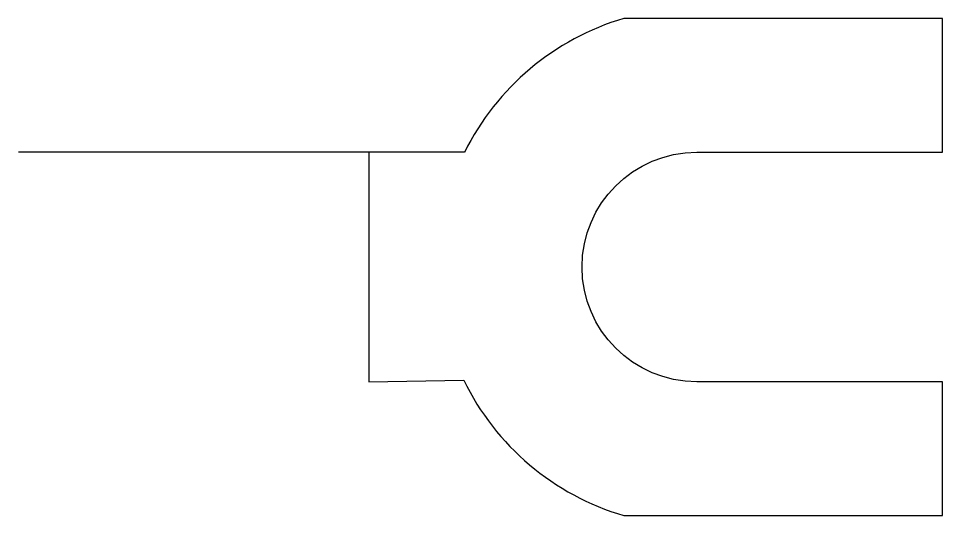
# Model space of a CAD drawing. Header units: millimetres. Extents: x -291 to -146, y 290 to 368.
import ezdxf

# ---------------------------------------------------------------- set-up
doc = ezdxf.new("R2010")
doc.units = ezdxf.units.MM

msp = doc.modelspace()

# ---------------------------------------------------------------- linework, layer by layer
msp.add_line((-235.52, 346.58), (-290.52, 346.58))
msp.add_lwpolyline([(-220.52, 346.58), (-235.52, 346.58), (-235.52, 310.58), (-220.64, 310.82, 0.211393), (-195.52, 289.58), (-145.52, 289.58), (-145.52, 310.58), (-184.08, 310.58, -1), (-184.08, 346.58), (-145.52, 346.58), (-145.52, 367.58), (-195.52, 367.58, 0.209718), (-220.52, 346.57)], format="xyb")

doc.saveas('drawing.dxf')
